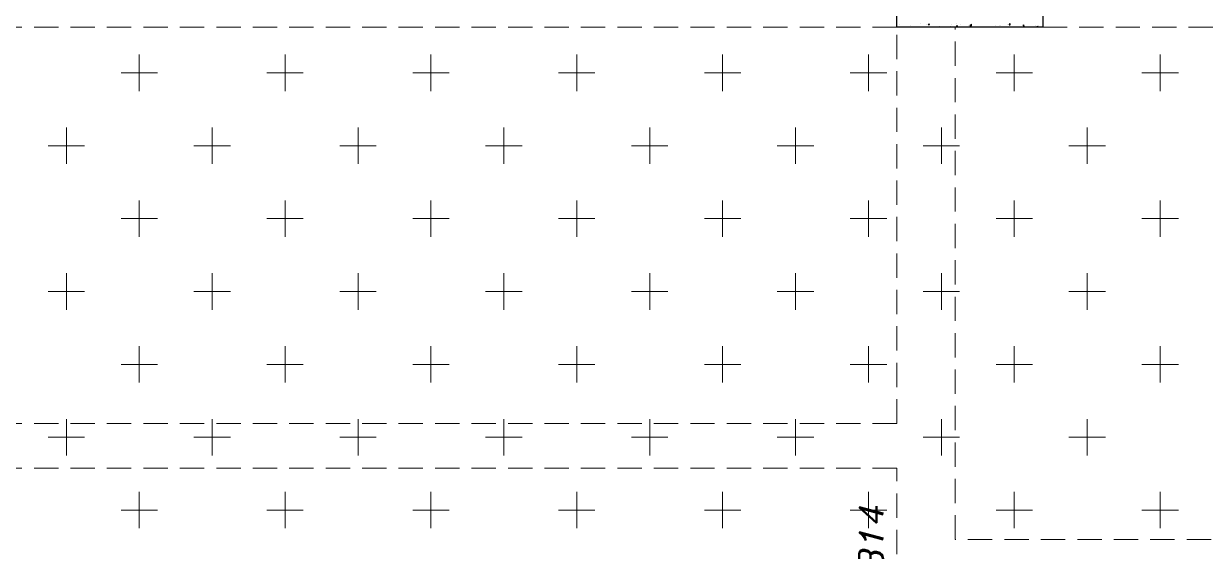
# Model space of a CAD drawing. Header units: millimetres. Extents: x 331487 to 517269, y 198509 to 399936.
# Drawn here: x 398409 to 404491, y 392006 to 394721 of the extents above; entities that cross this region are included whole.
import ezdxf

# ---------------------------------------------------------------- set-up
doc = ezdxf.new("R2010")
doc.units = ezdxf.units.MM
doc.header["$MEASUREMENT"] = 0
doc.linetypes.add('DASHED2', pattern=[0.375, 0.25, -0.125])
doc.layers.add('BEAM', color=1, linetype='Continuous', lineweight=5)
doc.layers.add('COLUMN', color=6, linetype='Continuous')
doc.styles.add('ITALICC', font='italicc', dxfattribs={"height": 0.3})

msp = doc.modelspace()

# ---------------------------------------------------------------- linework, layer by layer
at = {"layer": 'BEAM', "linetype": 'DASHED2', "ltscale": 500}
for p, q in [((402900.1, 394704), (395570.1, 394704)), ((402900.1, 392664), (402900.1, 394704)), ((403200.1, 392066.5), (403200.1, 394704)), ((403650.1, 394704), (408770.1, 394704)), ((402900.1, 392664), (395420.1, 392664)), ((402900.1, 392434), (395420.1, 392434)), ((402900.1, 390679), (402900.1, 392434)), ((409390.5, 392066.5), (403200.1, 392066.5))]:
    msp.add_line(p, q, dxfattribs=at)
at = {"layer": 'BEAM', "color": 253, "linetype": 'Continuous', "ltscale": 750}
for p, q in [((399003.6, 394374.5), (399003.6, 394562)), ((399753.6, 394374.5), (399753.6, 394562)), ((400503.6, 394374.5), (400503.6, 394562)), ((401253.6, 394374.5), (401253.6, 394562)), ((402003.6, 394374.5), (402003.6, 394562)), ((402753.6, 394374.5), (402753.6, 394562)), ((403503.6, 394374.5), (403503.6, 394562)), ((404253.6, 394374.5), (404253.6, 394562)), ((398909.8, 394468.2), (399097.3, 394468.2)), ((399659.8, 394468.2), (399847.3, 394468.2)), ((400409.8, 394468.2), (400597.3, 394468.2)), ((401159.8, 394468.2), (401347.3, 394468.2)), ((401909.8, 394468.2), (402097.3, 394468.2)), ((402659.8, 394468.2), (402847.3, 394468.2)), ((403409.8, 394468.2), (403597.3, 394468.2)), ((404159.8, 394468.2), (404347.3, 394468.2)), ((398628.6, 393999.5), (398628.6, 394187)), ((399378.6, 393999.5), (399378.6, 394187)), ((400128.6, 393999.5), (400128.6, 394187)), ((400878.6, 393999.5), (400878.6, 394187)), ((401628.6, 393999.5), (401628.6, 394187)), ((402378.6, 393999.5), (402378.6, 394187)), ((403128.6, 393999.5), (403128.6, 394187)), ((403878.6, 393999.5), (403878.6, 394187)), ((398534.8, 394093.2), (398722.3, 394093.2)), ((399284.8, 394093.2), (399472.3, 394093.2)), ((400034.8, 394093.2), (400222.3, 394093.2)), ((400784.8, 394093.2), (400972.3, 394093.2)), ((401534.8, 394093.2), (401722.3, 394093.2)), ((402284.8, 394093.2), (402472.3, 394093.2)), ((403034.8, 394093.2), (403200.1, 394093.2)), ((403200.1, 394093.2), (403222.3, 394093.2)), ((403784.8, 394093.2), (403972.3, 394093.2)), ((399003.6, 393624.5), (399003.6, 393812)), ((399753.6, 393624.5), (399753.6, 393812)), ((400503.6, 393624.5), (400503.6, 393812)), ((401253.6, 393624.5), (401253.6, 393812)), ((402003.6, 393624.5), (402003.6, 393812)), ((402753.6, 393624.5), (402753.6, 393812)), ((403503.6, 393624.5), (403503.6, 393812)), ((404253.6, 393624.5), (404253.6, 393812)), ((398909.8, 393718.2), (399097.3, 393718.2)), ((399659.8, 393718.2), (399847.3, 393718.2)), ((400409.8, 393718.2), (400597.3, 393718.2)), ((401159.8, 393718.2), (401347.3, 393718.2)), ((401909.8, 393718.2), (402097.3, 393718.2)), ((402659.8, 393718.2), (402847.3, 393718.2)), ((403409.8, 393718.2), (403597.3, 393718.2)), ((404159.8, 393718.2), (404347.3, 393718.2)), ((398628.6, 393249.5), (398628.6, 393437)), ((399378.6, 393249.5), (399378.6, 393437)), ((400128.6, 393249.5), (400128.6, 393437)), ((400878.6, 393249.5), (400878.6, 393437)), ((401628.6, 393249.5), (401628.6, 393437)), ((402378.6, 393249.5), (402378.6, 393437)), ((403128.6, 393249.5), (403128.6, 393437)), ((403878.6, 393249.5), (403878.6, 393437)), ((398534.8, 393343.2), (398722.3, 393343.2)), ((399284.8, 393343.2), (399472.3, 393343.2)), ((400034.8, 393343.2), (400222.3, 393343.2)), ((400784.8, 393343.2), (400972.3, 393343.2)), ((401534.8, 393343.2), (401722.3, 393343.2)), ((402284.8, 393343.2), (402472.3, 393343.2)), ((403034.8, 393343.2), (403200.1, 393343.2)), ((403200.1, 393343.2), (403222.3, 393343.2)), ((403784.8, 393343.2), (403972.3, 393343.2)), ((399003.6, 392874.5), (399003.6, 393062)), ((399753.6, 392874.5), (399753.6, 393062)), ((400503.6, 392874.5), (400503.6, 393062)), ((401253.6, 392874.5), (401253.6, 393062)), ((402003.6, 392874.5), (402003.6, 393062)), ((402753.6, 392874.5), (402753.6, 393062)), ((403503.6, 392874.5), (403503.6, 393062)), ((404253.6, 392874.5), (404253.6, 393062)), ((398909.8, 392968.2), (399097.3, 392968.2)), ((399659.8, 392968.2), (399847.3, 392968.2)), ((400409.8, 392968.2), (400597.3, 392968.2)), ((401159.8, 392968.2), (401347.3, 392968.2)), ((401909.8, 392968.2), (402097.3, 392968.2)), ((402659.8, 392968.2), (402847.3, 392968.2)), ((403409.8, 392968.2), (403597.3, 392968.2)), ((404159.8, 392968.2), (404347.3, 392968.2)), ((398628.6, 392664), (398628.6, 392687)), ((399378.6, 392664), (399378.6, 392687)), ((400128.6, 392664), (400128.6, 392687)), ((400878.6, 392664), (400878.6, 392687)), ((401628.6, 392664), (401628.6, 392687)), ((402378.6, 392664), (402378.6, 392687)), ((403128.6, 392499.5), (403128.6, 392687)), ((403878.6, 392499.5), (403878.6, 392687)), ((398628.6, 392499.5), (398628.6, 392664)), ((399378.6, 392499.5), (399378.6, 392664)), ((400128.6, 392499.5), (400128.6, 392664)), ((400878.6, 392499.5), (400878.6, 392664)), ((401628.6, 392499.5), (401628.6, 392664)), ((402378.6, 392499.5), (402378.6, 392664)), ((398534.8, 392593.2), (398722.3, 392593.2)), ((399284.8, 392593.2), (399472.3, 392593.2)), ((400034.8, 392593.2), (400222.3, 392593.2)), ((400784.8, 392593.2), (400972.3, 392593.2)), ((401534.8, 392593.2), (401722.3, 392593.2)), ((402284.8, 392593.2), (402472.3, 392593.2)), ((403034.8, 392593.2), (403200.1, 392593.2)), ((403200.1, 392593.2), (403222.3, 392593.2)), ((403784.8, 392593.2), (403972.3, 392593.2)), ((399003.6, 392124.5), (399003.6, 392312)), ((399753.6, 392124.5), (399753.6, 392312)), ((400503.6, 392124.5), (400503.6, 392312)), ((401253.6, 392124.5), (401253.6, 392312)), ((402003.6, 392124.5), (402003.6, 392312)), ((402753.6, 392124.5), (402753.6, 392312)), ((403503.6, 392124.5), (403503.6, 392312)), ((404253.6, 392124.5), (404253.6, 392312)), ((398909.8, 392218.2), (399097.3, 392218.2)), ((399659.8, 392218.2), (399847.3, 392218.2)), ((400409.8, 392218.2), (400597.3, 392218.2)), ((401159.8, 392218.2), (401347.3, 392218.2)), ((401909.8, 392218.2), (402097.3, 392218.2)), ((402659.8, 392218.2), (402847.3, 392218.2)), ((403409.8, 392218.2), (403597.3, 392218.2)), ((404159.8, 392218.2), (404347.3, 392218.2))]:
    msp.add_line(p, q, dxfattribs=at)
at = {"layer": 'COLUMN'}
for p, q in [((402900.1, 394704), (402900.1, 395154)), ((403650.1, 395154), (403650.1, 394704)), ((403650.1, 394704), (402900.1, 394704))]:
    msp.add_line(p, q, dxfattribs=at)
at = {"layer": 'COLUMN', "color": 2, "linetype": 'Continuous'}
for p, q in [((402913.7, 394719.4), (402913.7, 394719.4)), ((402919, 394707.2), (402919, 394707.2)), ((402970.3, 394714.2), (402970.3, 394714.2)), ((402996, 394707.4), (402996, 394707.4)), ((403020.8, 394720.6), (403020.8, 394720.6)), ((403054.3, 394717.4), (403054.3, 394717.4)), ((403061.1, 394717.9), (403068.1, 394720.6)), ((403061.1, 394717.9), (403066.1, 394714.5)), ((403066.1, 394714.5), (403068.1, 394720.6)), ((403116.6, 394708.7), (403116.6, 394708.7)), ((403173.4, 394708.3), (403173.4, 394708.3)), ((403179.7, 394717), (403179.7, 394717)), ((403204.8, 394720.3), (403204.8, 394720.3)), ((403204.9, 394709.9), (403211.9, 394712.6)), ((403204.9, 394709.9), (403209.8, 394706.5)), ((403209.8, 394706.5), (403211.9, 394712.6)), ((403225.3, 394715.8), (403225.3, 394715.8)), ((403267.4, 394712.5), (403267.4, 394712.5)), ((403275.2, 394711.4), (403283, 394719.5)), ((403275.2, 394711.4), (403284.1, 394710)), ((403284.1, 394710), (403283, 394719.5)), ((403354.2, 394704), (403355.6, 394704.5)), ((403355.4, 394704), (403355.6, 394704.5)), ((403405.6, 394710.8), (403405.6, 394710.8)), ((403429.3, 394710.5), (403429.3, 394710.5)), ((403430.6, 394714.1), (403430.6, 394714.1)), ((403468.5, 394719.1), (403468.5, 394719.1)), ((403477, 394715.7), (403481.8, 394721.4)), ((403477, 394715.7), (403483, 394715.2)), ((403479.8, 394716.9), (403479.8, 394716.9)), ((403483, 394715.2), (403481.8, 394721.4)), ((403548.7, 394709.4), (403553.5, 394715.2)), ((403548.7, 394709.4), (403554.7, 394708.9)), ((403554.7, 394708.9), (403553.5, 394715.1)), ((403613.2, 394712.9), (403613.2, 394712.9)), ((403621.2, 394704), (403625.3, 394708.9)), ((403626.2, 394704), (403625.3, 394708.9)), ((403631.4, 394704.5), (403631.4, 394704.5)), ((403632.4, 394704.5), (403632.4, 394704.5))]:
    msp.add_line(p, q, dxfattribs=at)

# ---------------------------------------------------------------- texts
at = {"color": 3, "linetype": 'Continuous', "style": 'ITALICC'}
msp.add_attdef('PB14', (402830.1, 391778.3), '', height=125, rotation=90, dxfattribs=at)

doc.saveas('drawing.dxf')
